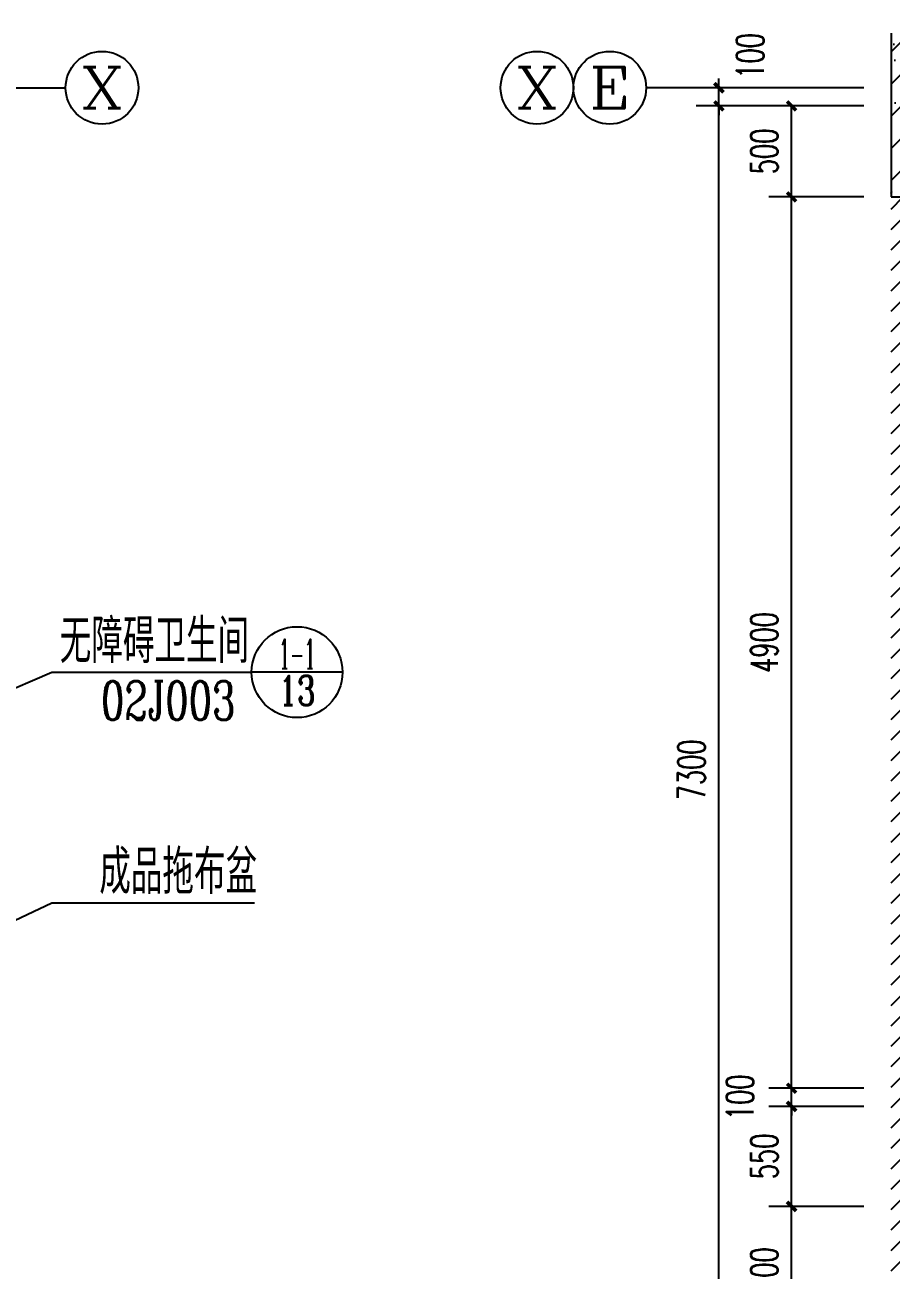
# Model space of a CAD drawing. Extents: x 307762 to 522490, y -326758 to -245675.
# Drawn here: x 348908 to 353671, y -317706 to -310861 of the extents above; entities that cross this region are included whole.
import ezdxf
from ezdxf.enums import TextEntityAlignment as Align

# ---------------------------------------------------------------- set-up
doc = ezdxf.new("R2010")
doc.units = 0
doc.header["$LTSCALE"] = 1000
doc.header["$MEASUREMENT"] = 0
doc.layers.get('0').update_dxf_attribs({"linetype": 'CONTINUOUS'})
doc.layers.get('Defpoints').update_dxf_attribs({"color": 6, "linetype": 'CONTINUOUS'})
for name, color, linetype in [('AXIS', 3, 'CONTINUOUS'), ('AXIS_TEXT', 7, 'CONTINUOUS'), ('COLUMN', 2, 'CONTINUOUS'), ('DIM_IDEN', 3, 'CONTINUOUS'), ('PUB_HATCH', 250, 'CONTINUOUS'), ('PUB_TEXT', 7, 'CONTINUOUS')]:
    doc.layers.add(name, color=color, linetype=linetype)
doc.styles.add('_TCH_AXIS', font='COMPLEX', dxfattribs={"bigfont": 'GBCBIG'})
doc.styles.add('_TCH_LABEL', font='COMPLEX', dxfattribs={"bigfont": 'GBCBIG'})
doc.styles.add('COMPLEX', font='COMPLEX')
doc.styles.add('DIM_FONT', font='SIMPLEX.shx', dxfattribs={"width": 0.65})
doc.dimstyles.new('DIMN50', dxfattribs={"dimscale": 0.5, "dimtxt": 300, "dimasz": 100, "dimexe": 250, "dimexo": 300, "dimgap": 150, "dimtad": 1, "dimdec": 0, "dimzin": 0, "dimdsep": 46, "dimtxsty": 'DIM_FONT', "dimblk": 'ARCHTICK', "dimcen": 0.09, "dimclrt": 7, "dimazin": 2, "dimtfac": 1, "dimtdec": 0, "dimtix": 1, "dimtmove": 2, "dimatfit": 3, "dimfxl": 0, "dimtolj": 1, "dimtzin": 0, "dimarcsym": 0})

# ---------------------------------------------------------------- blocks, each defined once
blk = doc.blocks.new('_ArchTick')
at = {"color": 0, "linetype": 'ByBlock', "const_width": 0.4}
blk.add_lwpolyline([(-0.5, -0.5), (0.5, 0.5)], dxfattribs=at)
blk = doc.blocks.new('*D320')
at = {"layer": 'AXIS', "color": 0, "lineweight": -2}
for p, q in [((353521.3, -311305.9), (352999.1, -311305.9)), ((353124.1, -311805.9), (353124.1, -311305.9)), ((353521.3, -311805.9), (352999.1, -311805.9))]:
    blk.add_line(p, q, dxfattribs=at)
at = {"layer": 'Defpoints', "color": 0}
for p in [(353124.1, -311305.9), (353671.3, -311305.9), (353671.3, -311805.9)]:
    blk.add_point(p, dxfattribs=at)
at = {"layer": 'AXIS', "color": 0, "lineweight": -2, "xscale": 50, "yscale": 50, "zscale": 50}
for p, rotation in [((353124.1, -311305.9), 90), ((353124.1, -311805.9), 270)]:
    blk.add_blockref('_ArchTick', p, dxfattribs=dict(at, rotation=rotation))
at = {"layer": 'AXIS', "color": 7, "insert": (352974.1, -311555.9), "char_height": 150, "attachment_point": 5, "rotation": 90, "style": 'DIM_FONT'}
blk.add_mtext('\\A1;500', dxfattribs=at)
blk = doc.blocks.new('*D321')
at = {"layer": 'AXIS', "color": 0, "lineweight": -2}
for p, q in [((353521.3, -311805.9), (352999.1, -311805.9)), ((353124.1, -316705.9), (353124.1, -311805.9)), ((353521.3, -316705.9), (352999.1, -316705.9))]:
    blk.add_line(p, q, dxfattribs=at)
at = {"layer": 'Defpoints', "color": 0}
for p in [(353124.1, -311805.9), (353671.3, -311805.9), (353671.3, -316705.9)]:
    blk.add_point(p, dxfattribs=at)
at = {"layer": 'AXIS', "color": 0, "lineweight": -2, "xscale": 50, "yscale": 50, "zscale": 50}
for p, rotation in [((353124.1, -311805.9), 90), ((353124.1, -316705.9), 270)]:
    blk.add_blockref('_ArchTick', p, dxfattribs=dict(at, rotation=rotation))
at = {"layer": 'AXIS', "color": 7, "insert": (352974.1, -314255.9), "char_height": 150, "attachment_point": 5, "rotation": 90, "style": 'DIM_FONT'}
blk.add_mtext('\\A1;4900', dxfattribs=at)
blk = doc.blocks.new('*D322')
at = {"layer": 'AXIS', "color": 0, "lineweight": -2}
for p, q in [((353124.1, -316705.9), (353124.1, -316655.9)), ((353521.3, -316705.9), (352999.1, -316705.9)), ((353124.1, -316805.9), (353124.1, -316705.9)), ((353521.3, -316805.9), (352999.1, -316805.9)), ((353124.1, -316805.9), (353124.1, -316855.9))]:
    blk.add_line(p, q, dxfattribs=at)
at = {"layer": 'Defpoints', "color": 0}
for p in [(353124.1, -316705.9), (353671.3, -316705.9), (353671.3, -316805.9)]:
    blk.add_point(p, dxfattribs=at)
at = {"layer": 'AXIS', "color": 0, "lineweight": -2, "xscale": 50, "yscale": 50, "zscale": 50}
for p, rotation in [((353124.1, -316705.9), 270), ((353124.1, -316805.9), 90)]:
    blk.add_blockref('_ArchTick', p, dxfattribs=dict(at, rotation=rotation))
at = {"layer": 'AXIS', "color": 7, "insert": (352840.4, -316755.9), "char_height": 150, "attachment_point": 5, "rotation": 90, "style": 'DIM_FONT'}
blk.add_mtext('\\A1;100', dxfattribs=at)
blk = doc.blocks.new('*D323')
at = {"layer": 'AXIS', "color": 0, "lineweight": -2}
for p, q in [((353521.3, -316805.9), (352999.1, -316805.9)), ((353124.1, -317355.9), (353124.1, -316805.9)), ((353521.3, -317355.9), (352999.1, -317355.9))]:
    blk.add_line(p, q, dxfattribs=at)
at = {"layer": 'Defpoints', "color": 0}
for p in [(353124.1, -316805.9), (353671.3, -316805.9), (353671.3, -317355.9)]:
    blk.add_point(p, dxfattribs=at)
at = {"layer": 'AXIS', "color": 0, "lineweight": -2, "xscale": 50, "yscale": 50, "zscale": 50}
for p, rotation in [((353124.1, -316805.9), 90), ((353124.1, -317355.9), 270)]:
    blk.add_blockref('_ArchTick', p, dxfattribs=dict(at, rotation=rotation))
at = {"layer": 'AXIS', "color": 7, "insert": (352974.1, -317080.9), "char_height": 150, "attachment_point": 5, "rotation": 90, "style": 'DIM_FONT'}
blk.add_mtext('\\A1;550', dxfattribs=at)
blk = doc.blocks.new('*D324')
at = {"layer": 'AXIS', "color": 0, "lineweight": -2}
for p, q in [((353521.3, -317355.9), (352999.1, -317355.9)), ((353124.1, -318055.9), (353124.1, -317355.9)), ((353521.3, -318055.9), (352999.1, -318055.9))]:
    blk.add_line(p, q, dxfattribs=at)
at = {"layer": 'Defpoints', "color": 0}
for p in [(353124.1, -317355.9), (353671.3, -317355.9), (353671.3, -318055.9)]:
    blk.add_point(p, dxfattribs=at)
at = {"layer": 'AXIS', "color": 0, "lineweight": -2, "xscale": 50, "yscale": 50, "zscale": 50}
for p, rotation in [((353124.1, -317355.9), 90), ((353124.1, -318055.9), 270)]:
    blk.add_blockref('_ArchTick', p, dxfattribs=dict(at, rotation=rotation))
at = {"layer": 'AXIS', "color": 7, "insert": (352974.1, -317705.9), "char_height": 150, "attachment_point": 5, "rotation": 90, "style": 'DIM_FONT'}
blk.add_mtext('\\A1;700', dxfattribs=at)
blk = doc.blocks.new('*D759')
at = {"layer": 'AXIS', "color": 0, "lineweight": -2}
for p, q in [((352724.1, -311205.9), (352724.1, -311155.9)), ((353521.3, -311205.9), (352599.1, -311205.9)), ((352724.1, -311305.9), (352724.1, -311205.9)), ((353521.3, -311305.9), (352599.1, -311305.9)), ((352724.1, -311305.9), (352724.1, -311355.9))]:
    blk.add_line(p, q, dxfattribs=at)
at = {"layer": 'Defpoints', "color": 0}
for p in [(352724.1, -311205.9), (353671.3, -311205.9), (353671.3, -311305.9)]:
    blk.add_point(p, dxfattribs=at)
at = {"layer": 'AXIS', "color": 0, "lineweight": -2, "xscale": 50, "yscale": 50, "zscale": 50}
for p, rotation in [((352724.1, -311205.9), 270), ((352724.1, -311305.9), 90)]:
    blk.add_blockref('_ArchTick', p, dxfattribs=dict(at, rotation=rotation))
at = {"layer": 'AXIS', "color": 7, "insert": (352896.6, -311030.9), "char_height": 150, "attachment_point": 5, "rotation": 90, "style": 'DIM_FONT'}
blk.add_mtext('\\A1;100', dxfattribs=at)
blk = doc.blocks.new('*D760')
at = {"layer": 'AXIS', "color": 0, "lineweight": -2}
for p, q in [((353521.3, -311305.9), (352599.1, -311305.9)), ((352724.1, -318605.9), (352724.1, -311305.9)), ((353521.3, -318605.9), (352599.1, -318605.9))]:
    blk.add_line(p, q, dxfattribs=at)
at = {"layer": 'Defpoints', "color": 0}
for p in [(352724.1, -311305.9), (353671.3, -311305.9), (353671.3, -318605.9)]:
    blk.add_point(p, dxfattribs=at)
at = {"layer": 'AXIS', "color": 0, "lineweight": -2, "xscale": 50, "yscale": 50, "zscale": 50}
for p, rotation in [((352724.1, -311305.9), 90), ((352724.1, -318605.9), 270)]:
    blk.add_blockref('_ArchTick', p, dxfattribs=dict(at, rotation=rotation))
at = {"layer": 'AXIS', "color": 7, "insert": (352574.1, -314955.9), "char_height": 150, "attachment_point": 5, "rotation": 90, "style": 'DIM_FONT'}
blk.add_mtext('\\A1;7300', dxfattribs=at)
blk = doc.blocks.new('_AXISO')
blk.add_circle((0, 0), 0.5)
at = {"layer": 'AXIS_TEXT', "style": 'COMPLEX', "width": 1.041667}
blk.add_attdef('A', text='', height=0.56, dxfattribs=at).set_placement((-0.25, -0.28), (0.25, -0.28), align=Align.FIT)

msp = doc.modelspace()

# ---------------------------------------------------------------- hatches: boundary and pattern name
at = {"layer": 'PUB_HATCH'}
h = msp.add_hatch(dxfattribs=at)
h.set_pattern_fill('ANSI31', color=256, scale=50, style=0)
h.set_pattern_definition([(45, (353671.33, -319505.88), (-56.1266, 56.1266), [])])
h.paths.add_polyline_path([(357571.3, -311055.9), (357521.3, -311055.9), (357521.3, -311005.9), (357321.3, -311005.9), (357321.3, -310955.9), (357271.3, -310955.9), (357271.3, -310905.9), (356371.3, -310905.9), (356371.3, -310955.9), (356321.3, -310955.9), (356321.3, -311005.9), (356121.3, -311005.9), (356121.3, -311055.9), (356071.3, -311055.9), (356071.3, -311305.9), (356771.3, -311305.9), (356771.3, -317005.9), (355971.3, -317005.9), (355971.3, -317505.9), (356171.3, -317505.9), (356171.3, -317205.9), (357671.3, -317205.9), (357671.3, -317505.9), (357871.3, -317505.9), (357871.3, -317005.9), (356971.3, -317005.9), (356971.3, -311305.9), (357571.3, -311305.9)])
h.paths.add_polyline_path([(354871.3, -311055.9), (354821.3, -311055.9), (354821.3, -311005.9), (354621.3, -311005.9), (354621.3, -310955.9), (354571.3, -310955.9), (354571.3, -311305.9), (354871.3, -311305.9)])
h.paths.add_polyline_path([(353871.3, -311805.9), (353671.3, -311805.9), (353671.3, -318605.9), (353871.3, -318605.9), (353871.3, -316805.9), (354371.3, -316805.9), (354371.3, -316705.9), (353871.3, -316705.9)])
h.paths.add_polyline_path([(360271.3, -311805.9), (360071.3, -311805.9), (360071.3, -316705.9), (359571.3, -316705.9), (359571.3, -316805.9), (360071.3, -316805.9), (360071.3, -318605.9), (360271.3, -318605.9)])
h.paths.add_polyline_path([(357871.3, -318705.9), (359371.3, -318705.9), (359371.3, -318605.9), (357871.3, -318605.9), (357871.3, -318505.9), (357771.3, -318505.9), (357671.3, -318505.9), (357671.3, -319505.9), (359371.3, -319505.9), (359371.3, -319305.9), (357871.3, -319305.9)])
h.paths.add_polyline_path([(356171.3, -318505.9), (355971.3, -318505.9), (355971.3, -318605.9), (354571.3, -318605.9), (354571.3, -318705.9), (355971.3, -318705.9), (355971.3, -319305.9), (355671.3, -319305.9), (355671.3, -319505.9), (356171.3, -319505.9)])
h.paths.add_polyline_path([(354671.3, -319305.9), (354571.3, -319305.9), (354571.3, -319505.9), (354671.3, -319505.9)])
h.paths.add_polyline_path([(359371.3, -310905.9), (359071.3, -310905.9), (359071.3, -310955.9), (359021.3, -310955.9), (359021.3, -311005.9), (358821.3, -311005.9), (358821.3, -311055.9), (358771.3, -311055.9), (358771.3, -311305.9), (359371.3, -311305.9)])
h = msp.add_hatch(dxfattribs=at)
h.set_pattern_fill('钢筋混凝土', color=256, scale=50, style=0)
h.set_pattern_definition([(45, (0, 0), (-88.388348, 88.388348), []), (50, (0, 0), (358.6301, -31.37607), [37.5, -412.5]), (355, (0, 0), (-69.37567, 376.09607), [30, -330]), (100.4514, (29.9, -2.6), (289.2547, 344.71977), [31.8701, -350.57106]), (46.1842, (0, 100), (533.62052, -82.7595), [56.25, -618.75]), (96.6356, (44.47, 93.1), (467.33135, 487.05894), [47.80514, -525.8565]), (351.1842, (0, 100), (467.331, 487.0593), [45, -495]), (21, (50, 75), (298.45353, -201.30945), [37.5, -412.5]), (326, (50, 75), (121.65767, 362.57502), [30, -330]), (71.4514, (74.87, 58.22), (420.11131, 161.26525), [31.8701, -350.57106]), (37.5, (0, 0), (6.079928, 166.446927), [0, -326, 0, -335, 0, -331.25]), (7.5, (0, 0), (131.53477, 197.205856), [0, -191, 0, -318.5, 0, -126.25]), (327.5, (-111.5, 0), (266.911218, -11.277436), [0, -125, 0, -390, 0, -517.5]), (317.5, (-161.5, 0), (291.59308, 50.05249), [0, -162.5, 0, -259, 0, -367.5])])
h.paths.add_polyline_path([(353671.3, -311805.9), (354571.3, -311805.9), (354571.3, -310905.9), (353671.3, -310905.9)])

# ---------------------------------------------------------------- linework, layer by layer
at = {"layer": 'AXIS'}
for p, q in [((347935, -311205.9), (349132.2, -311205.9)), ((351924.1, -311205.9), (351924.1, -311205.9)), ((353521.3, -311205.9), (352324.1, -311205.9))]:
    msp.add_line(p, q, dxfattribs=at)
at = {"layer": 'COLUMN'}
for p, q in [((353671.3, -310905.9), (353671.3, -311805.9)), ((353671.3, -311805.9), (354571.3, -311805.9))]:
    msp.add_line(p, q, dxfattribs=at)
at = {"layer": 'DIM_IDEN'}
for p, q in [((344701.6, -316278.1), (349056.3, -314418.9)), ((349056.3, -314418.9), (350154.9, -314418.9)), ((350654.9, -314418.9), (350154.9, -314418.9)), ((347365.6, -316479.8), (349056.3, -315687.6)), ((349056.3, -315687.6), (350170.9, -315687.6))]:
    msp.add_line(p, q, dxfattribs=at)
msp.add_circle((350404.9, -314418.9), 250, dxfattribs=at)

# ---------------------------------------------------------------- block references
at = {"layer": 'AXIS'}
ref = msp.add_blockref('_AXISO', (349332.2, -311205.9), dxfattribs=dict(at, xscale=400, yscale=400, zscale=400))
ref.add_attrib('A', 'X', dxfattribs={"layer": 'AXIS_TEXT', "height": 226.3, "style": '_TCH_AXIS', "width": 1.166667}).set_placement((349219, -311319), (349445.3, -311319), align=Align.FIT)
ref = msp.add_blockref('_AXISO', (351724.1, -311205.9), dxfattribs=dict(at, xscale=400, yscale=400, zscale=400))
ref.add_attrib('A', 'X', dxfattribs={"layer": 'AXIS_TEXT', "height": 226.3, "style": '_TCH_AXIS', "width": 1.166667}).set_placement((351611, -311319), (351837.2, -311319), align=Align.FIT)
ref = msp.add_blockref('_AXISO', (352124.1, -311205.9), dxfattribs=dict(at, xscale=400, yscale=400, zscale=400))
ref.add_attrib('A', 'E', dxfattribs={"layer": 'AXIS_TEXT', "height": 226.3, "style": '_TCH_AXIS', "width": 1.3125}).set_placement((352011, -311319), (352237.2, -311319), align=Align.FIT)

# ---------------------------------------------------------------- texts
at = {"layer": 'PUB_TEXT', "style": '_TCH_LABEL'}
for s, p in [('无障碍卫生间', (349099.6, -314368.9)), ('成品拖布盆', (349317.2, -315637.6))]:
    msp.add_text(s, height=241.13, dxfattribs=at).set_placement(p)
for s, width, p, p2 in [('1-1', 0.525, (350304.3, -314398.8), (350505.6, -314398.8)), ('13', 0.905172, (350304.3, -314600.1), (350505.6, -314600.1))]:
    msp.add_text(s, height=161, dxfattribs=dict(at, width=width)).set_placement(p, p2, align=Align.FIT)
at = {"layer": 'PUB_TEXT', "style": '_TCH_LABEL', "width": 0.705882}
msp.add_text('02J003', height=212.5, dxfattribs=at).set_placement((349326.4, -314681.4))

# ---------------------------------------------------------------- dimensions: what is measured, and where the dimension line sits
at = {"layer": 'AXIS'}
for base, p1, p2, picture, middle in [((352724.1, -311205.9), (353671.3, -311305.9), (353671.3, -311205.9), '*D759', (352896.6, -311030.9)), ((353124.1, -316705.9), (353671.3, -316805.9), (353671.3, -316705.9), '*D322', (352840.4, -316755.9))]:
    dim = msp.add_linear_dim(base=base, p1=p1, p2=p2, angle=90, dimstyle='DIMN50', dxfattribs=at)
    dim.commit()
    dim.dimension.update_dxf_attribs({"geometry": picture, "text_midpoint": middle, "dimtype": 129})
for p1, p2, distance, picture, middle in [((353671.3, -318605.9), (353671.3, -311305.9), 947.2, '*D760', (352574.1, -314955.9)), ((353671.3, -311805.9), (353671.3, -311305.9), 547.2, '*D320', (352974.1, -311555.9)), ((353671.3, -316705.9), (353671.3, -311805.9), 547.2, '*D321', (352974.1, -314255.9)), ((353671.3, -317355.9), (353671.3, -316805.9), 547.2, '*D323', (352974.1, -317080.9)), ((353671.3, -318055.9), (353671.3, -317355.9), 547.2, '*D324', (352974.1, -317705.9))]:
    dim = msp.add_aligned_dim(p1=p1, p2=p2, distance=distance, dimstyle='DIMN50', dxfattribs=at)
    dim.commit()
    dim.dimension.update_dxf_attribs({"geometry": picture, "text_midpoint": middle})

doc.saveas('drawing.dxf')
